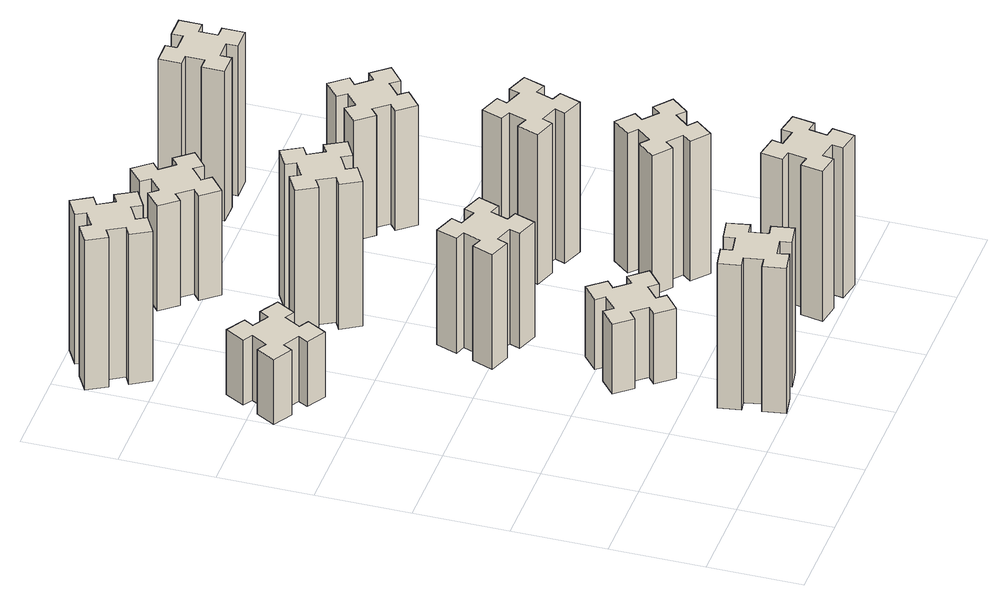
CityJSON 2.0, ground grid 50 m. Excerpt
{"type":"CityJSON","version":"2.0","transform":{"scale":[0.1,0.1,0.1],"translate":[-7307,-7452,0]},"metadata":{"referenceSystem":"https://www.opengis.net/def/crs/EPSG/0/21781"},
"CityObjects":{
"building1":{"type":"Building","attributes":{"class":"1000","function":"1000","usage":"1000","yearOfConstruction":2016,"roofType":"1000","measuredHeight":39,"storeysAboveGround":30,"storeysBelowGround":0},"geometry":[{"type":"Solid","lod":"1","boundaries":[[[[0,1,2,3,4,5,6,7,8,9,10,11,12,13,14,15,16,17,18,19]],[[17,16,20,21]],[[16,15,22,20]],[[15,14,23,22]],[[14,13,24,23]],[[13,12,25,24]],[[12,11,26,25]],[[11,10,27,26]],[[10,9,28,27]],[[9,8,29,28]],[[8,7,30,29]],[[7,6,31,30]],[[6,5,32,31]],[[5,4,33,32]],[[4,3,34,33]],[[3,2,35,34]],[[2,1,36,35]],[[1,0,37,36]],[[0,19,38,37]],[[19,18,39,38]],[[18,17,21,39]],[[24,25,26,27,28,29,30,31,32,33,34,35,36,37,38,39,21,20,22,23]]]]}]},
"building2":{"type":"Building","attributes":{"class":"1000","function":"1000","usage":"1000","yearOfConstruction":2016,"roofType":"1000","measuredHeight":87,"storeysAboveGround":30,"storeysBelowGround":0},"geometry":[{"type":"Solid","lod":"1","boundaries":[[[[40,41,42,43,44,45,46,47,48,49,50,51,52,53,54,55,56,57,58,59]],[[57,56,60,61]],[[56,55,62,60]],[[55,54,63,62]],[[54,53,64,63]],[[53,52,65,64]],[[52,51,66,65]],[[51,50,67,66]],[[50,49,68,67]],[[49,48,69,68]],[[48,47,70,69]],[[47,46,71,70]],[[46,45,72,71]],[[45,44,73,72]],[[44,43,74,73]],[[43,42,75,74]],[[42,41,76,75]],[[41,40,77,76]],[[40,59,78,77]],[[59,58,79,78]],[[58,57,61,79]],[[64,65,66,67,68,69,70,71,72,73,74,75,76,77,78,79,61,60,62,63]]]]}]},
"building3":{"type":"Building","attributes":{"class":"1000","function":"1000","usage":"1000","yearOfConstruction":2016,"roofType":"1000","measuredHeight":90,"storeysAboveGround":30,"storeysBelowGround":0},"geometry":[{"type":"Solid","lod":"1","boundaries":[[[[80,81,82,83,84,85,86,87,88,89,90,91,92,93,94,95,96,97,98,99]],[[97,96,100,101]],[[96,95,102,100]],[[95,94,103,102]],[[94,93,104,103]],[[93,92,105,104]],[[92,91,106,105]],[[91,90,107,106]],[[90,89,108,107]],[[89,88,109,108]],[[88,87,110,109]],[[87,86,111,110]],[[86,85,112,111]],[[85,84,113,112]],[[84,83,114,113]],[[83,82,115,114]],[[82,81,116,115]],[[81,80,117,116]],[[80,99,118,117]],[[99,98,119,118]],[[98,97,101,119]],[[104,105,106,107,108,109,110,111,112,113,114,115,116,117,118,119,101,100,102,103]]]]}]},
"building4":{"type":"Building","attributes":{"class":"1000","function":"1000","usage":"1000","yearOfConstruction":2016,"roofType":"1000","measuredHeight":42,"storeysAboveGround":30,"storeysBelowGround":0},"geometry":[{"type":"Solid","lod":"1","boundaries":[[[[120,121,122,123,124,125,126,127,128,129,130,131,132,133,134,135,136,137,138,139]],[[137,136,140,141]],[[136,135,142,140]],[[135,134,143,142]],[[134,133,144,143]],[[133,132,145,144]],[[132,131,146,145]],[[131,130,147,146]],[[130,129,148,147]],[[129,128,149,148]],[[128,127,150,149]],[[127,126,151,150]],[[126,125,152,151]],[[125,124,153,152]],[[124,123,154,153]],[[123,122,155,154]],[[122,121,156,155]],[[121,120,157,156]],[[120,139,158,157]],[[139,138,159,158]],[[138,137,141,159]],[[144,145,146,147,148,149,150,151,152,153,154,155,156,157,158,159,141,140,142,143]]]]}]},
"building5":{"type":"Building","attributes":{"class":"1000","function":"1000","usage":"1000","yearOfConstruction":2016,"roofType":"1000","measuredHeight":69,"storeysAboveGround":30,"storeysBelowGround":0},"geometry":[{"type":"Solid","lod":"1","boundaries":[[[[160,161,162,163,164,165,166,167,168,169,170,171,172,173,174,175,176,177,178,179]],[[177,176,180,181]],[[176,175,182,180]],[[175,174,183,182]],[[174,173,184,183]],[[173,172,185,184]],[[172,171,186,185]],[[171,170,187,186]],[[170,169,188,187]],[[169,168,189,188]],[[168,167,190,189]],[[167,166,191,190]],[[166,165,192,191]],[[165,164,193,192]],[[164,163,194,193]],[[163,162,195,194]],[[162,161,196,195]],[[161,160,197,196]],[[160,179,198,197]],[[179,178,199,198]],[[178,177,181,199]],[[184,185,186,187,188,189,190,191,192,193,194,195,196,197,198,199,181,180,182,183]]]]}]},
"building6":{"type":"Building","attributes":{"class":"1000","function":"1000","usage":"1000","yearOfConstruction":2016,"roofType":"1000","measuredHeight":87,"storeysAboveGround":30,"storeysBelowGround":0},"geometry":[{"type":"Solid","lod":"1","boundaries":[[[[200,201,202,203,204,205,206,207,208,209,210,211,212,213,214,215,216,217,218,219]],[[217,216,220,221]],[[216,215,222,220]],[[215,214,223,222]],[[214,213,224,223]],[[213,212,225,224]],[[212,211,226,225]],[[211,210,227,226]],[[210,209,228,227]],[[209,208,229,228]],[[208,207,230,229]],[[207,206,231,230]],[[206,205,232,231]],[[205,204,233,232]],[[204,203,234,233]],[[203,202,235,234]],[[202,201,236,235]],[[201,200,237,236]],[[200,219,238,237]],[[219,218,239,238]],[[218,217,221,239]],[[224,225,226,227,228,229,230,231,232,233,234,235,236,237,238,239,221,220,222,223]]]]}]},
"building7":{"type":"Building","attributes":{"class":"1000","function":"1000","usage":"1000","yearOfConstruction":2016,"roofType":"1000","measuredHeight":90,"storeysAboveGround":30,"storeysBelowGround":0},"geometry":[{"type":"Solid","lod":"1","boundaries":[[[[240,241,242,243,244,245,246,247,248,249,250,251,252,253,254,255,256,257,258,259]],[[257,256,260,261]],[[256,255,262,260]],[[255,254,263,262]],[[254,253,264,263]],[[253,252,265,264]],[[252,251,266,265]],[[251,250,267,266]],[[250,249,268,267]],[[249,248,269,268]],[[248,247,270,269]],[[247,246,271,270]],[[246,245,272,271]],[[245,244,273,272]],[[244,243,274,273]],[[243,242,275,274]],[[242,241,276,275]],[[241,240,277,276]],[[240,259,278,277]],[[259,258,279,278]],[[258,257,261,279]],[[264,265,266,267,268,269,270,271,272,273,274,275,276,277,278,279,261,260,262,263]]]]}]},
"building8":{"type":"Building","attributes":{"class":"1000","function":"1000","usage":"1000","yearOfConstruction":2016,"roofType":"1000","measuredHeight":63,"storeysAboveGround":30,"storeysBelowGround":0},"geometry":[{"type":"Solid","lod":"1","boundaries":[[[[280,281,282,283,284,285,286,287,288,289,290,291,292,293,294,295,296,297,298,299]],[[297,296,300,301]],[[296,295,302,300]],[[295,294,303,302]],[[294,293,304,303]],[[293,292,305,304]],[[292,291,306,305]],[[291,290,307,306]],[[290,289,308,307]],[[289,288,309,308]],[[288,287,310,309]],[[287,286,311,310]],[[286,285,312,311]],[[285,284,313,312]],[[284,283,314,313]],[[283,282,315,314]],[[282,281,316,315]],[[281,280,317,316]],[[280,299,318,317]],[[299,298,319,318]],[[298,297,301,319]],[[304,305,306,307,308,309,310,311,312,313,314,315,316,317,318,319,301,300,302,303]]]]}]},
"building9":{"type":"Building","attributes":{"class":"1000","function":"1000","usage":"1000","yearOfConstruction":2016,"roofType":"1000","measuredHeight":84,"storeysAboveGround":30,"storeysBelowGround":0},"geometry":[{"type":"Solid","lod":"1","boundaries":[[[[320,321,322,323,324,325,326,327,328,329,330,331,332,333,334,335,336,337,338,339]],[[337,336,340,341]],[[336,335,342,340]],[[335,334,343,342]],[[334,333,344,343]],[[333,332,345,344]],[[332,331,346,345]],[[331,330,347,346]],[[330,329,348,347]],[[329,328,349,348]],[[328,327,350,349]],[[327,326,351,350]],[[326,325,352,351]],[[325,324,353,352]],[[324,323,354,353]],[[323,322,355,354]],[[322,321,356,355]],[[321,320,357,356]],[[320,339,358,357]],[[339,338,359,358]],[[338,337,341,359]],[[344,345,346,347,348,349,350,351,352,353,354,355,356,357,358,359,341,340,342,343]]]]}]},
"building10":{"type":"Building","attributes":{"class":"1000","function":"1000","usage":"1000","yearOfConstruction":2016,"roofType":"1000","measuredHeight":90,"storeysAboveGround":30,"storeysBelowGround":0},"geometry":[{"type":"Solid","lod":"1","boundaries":[[[[360,361,362,363,364,365,366,367,368,369,370,371,372,373,374,375,376,377,378,379]],[[377,376,380,381]],[[376,375,382,380]],[[375,374,383,382]],[[374,373,384,383]],[[373,372,385,384]],[[372,371,386,385]],[[371,370,387,386]],[[370,369,388,387]],[[369,368,389,388]],[[368,367,390,389]],[[367,366,391,390]],[[366,365,392,391]],[[365,364,393,392]],[[364,363,394,393]],[[363,362,395,394]],[[362,361,396,395]],[[361,360,397,396]],[[360,379,398,397]],[[379,378,399,398]],[[378,377,381,399]],[[384,385,386,387,388,389,390,391,392,393,394,395,396,397,398,399,381,380,382,383]]]]}]},
"building11":{"type":"Building","attributes":{"class":"1000","function":"1000","usage":"1000","yearOfConstruction":2016,"roofType":"1000","measuredHeight":72,"storeysAboveGround":30,"storeysBelowGround":0},"geometry":[{"type":"Solid","lod":"1","boundaries":[[[[400,401,402,403,404,405,406,407,408,409,410,411,412,413,414,415,416,417,418,419]],[[417,416,420,421]],[[416,415,422,420]],[[415,414,423,422]],[[414,413,424,423]],[[413,412,425,424]],[[412,411,426,425]],[[411,410,427,426]],[[410,409,428,427]],[[409,408,429,428]],[[408,407,430,429]],[[407,406,431,430]],[[406,405,432,431]],[[405,404,433,432]],[[404,403,434,433]],[[403,402,435,434]],[[402,401,436,435]],[[401,400,437,436]],[[400,419,438,437]],[[419,418,439,438]],[[418,417,421,439]],[[424,425,426,427,428,429,430,431,432,433,434,435,436,437,438,439,421,420,422,423]]]]}]},
"building12":{"type":"Building","attributes":{"class":"1000","function":"1000","usage":"1000","yearOfConstruction":2016,"roofType":"1000","measuredHeight":90,"storeysAboveGround":30,"storeysBelowGround":0},"geometry":[{"type":"Solid","lod":"1","boundaries":[[[[440,441,442,443,444,445,446,447,448,449,450,451,452,453,454,455,456,457,458,459]],[[457,456,460,461]],[[456,455,462,460]],[[455,454,463,462]],[[454,453,464,463]],[[453,452,465,464]],[[452,451,466,465]],[[451,450,467,466]],[[450,449,468,467]],[[449,448,469,468]],[[448,447,470,469]],[[447,446,471,470]],[[446,445,472,471]],[[445,444,473,472]],[[444,443,474,473]],[[443,442,475,474]],[[442,441,476,475]],[[441,440,477,476]],[[440,459,478,477]],[[459,458,479,478]],[[458,457,461,479]],[[464,465,466,467,468,469,470,471,472,473,474,475,476,477,478,479,461,460,462,463]]]]}]}
},
"vertices":[
[306,2327,0],[356,2414,0],[408,2384,0],[468,2488,0],[364,2548,0],[334,2496,0],[247,2546,0],[277,2598,0],[173,2658,0],[113,2554,0],[165,2524,0],[115,2437,0],[63,2467,0],[3,2363,0],[107,2303,0],[137,2355,0],[224,2305,0],[194,2253,0],[298,2193,0],[358,2297,0],[224,2305,390],[194,2253,390],[137,2355,390],[107,2303,390],[3,2363,390],[63,2467,390],[115,2437,390],[165,2524,390],[113,2554,390],[173,2658,390],[277,2598,390],[247,2546,390],[334,2496,390],[364,2548,390],[468,2488,390],[408,2384,390],[356,2414,390],[306,2327,390],[358,2297,390],[298,2193,390],
[1005,322,0],[907,305,0],[897,364,0],[778,343,0],[799,225,0],[858,235,0],[876,137,0],[817,127,0],[837,8,0],[956,29,0],[945,88,0],[1044,106,0],[1054,47,0],[1172,67,0],[1151,186,0],[1092,175,0],[1075,274,0],[1134,284,0],[1113,402,0],[995,381,0],[1075,274,870],[1134,284,870],[1092,175,870],[1151,186,870],[1172,67,870],[1054,47,870],[1044,106,870],[945,88,870],[956,29,870],[837,8,870],[817,127,870],[876,137,870],[858,235,870],[799,225,870],[778,343,870],[897,364,870],[907,305,870],[1005,322,870],[995,381,870],[1113,402,870],
[224,3386,0],[137,3336,0],[107,3388,0],[3,3328,0],[63,3224,0],[115,3254,0],[165,3167,0],[113,3137,0],[173,3033,0],[277,3093,0],[247,3145,0],[334,3195,0],[364,3143,0],[468,3203,0],[408,3307,0],[356,3277,0],[306,3364,0],[358,3394,0],[298,3498,0],[194,3438,0],[306,3364,900],[358,3394,900],[356,3277,900],[408,3307,900],[468,3203,900],[364,3143,900],[334,3195,900],[247,3145,900],[277,3093,900],[173,3033,900],[113,3137,900],[165,3167,900],[115,3254,900],[63,3224,900],[3,3328,900],[107,3388,900],[137,3336,900],[224,3386,900],[194,3438,900],[298,3498,900],
[943,962,0],[866,897,0],[828,943,0],[736,866,0],[813,774,0],[859,813,0],[923,736,0],[877,698,0],[954,606,0],[1046,683,0],[1008,729,0],[1084,793,0],[1123,747,0],[1215,824,0],[1138,916,0],[1092,878,0],[1027,954,0],[1073,993,0],[996,1085,0],[904,1008,0],[1027,954,420],[1073,993,420],[1092,878,420],[1138,916,420],[1215,824,420],[1123,747,420],[1084,793,420],[1008,729,420],[1046,683,420],[954,606,420],[877,698,420],[923,736,420],[859,813,420],[813,774,420],[736,866,420],[828,943,420],[866,897,420],[943,962,420],[904,1008,420],[996,1085,420],
[1062,1501,0],[1096,1595,0],[1152,1574,0],[1193,1687,0],[1080,1728,0],[1060,1672,0],[966,1706,0],[987,1762,0],[874,1803,0],[833,1690,0],[889,1670,0],[855,1576,0],[799,1597,0],[757,1484,0],[870,1443,0],[891,1499,0],[985,1465,0],[964,1409,0],[1077,1367,0],[1118,1480,0],[985,1465,690],[964,1409,690],[891,1499,690],[870,1443,690],[757,1484,690],[799,1597,690],[855,1576,690],[889,1670,690],[833,1690,690],[874,1803,690],[987,1762,690],[966,1706,690],[1060,1672,690],[1080,1728,690],[1193,1687,690],[1152,1574,690],[1096,1595,690],[1062,1501,690],[1118,1480,690],[1077,1367,690],
[987,2305,0],[1074,2355,0],[1104,2303,0],[1208,2363,0],[1148,2467,0],[1096,2437,0],[1046,2524,0],[1098,2554,0],[1038,2658,0],[934,2598,0],[964,2546,0],[877,2496,0],[847,2548,0],[743,2488,0],[803,2384,0],[855,2414,0],[905,2327,0],[853,2297,0],[913,2193,0],[1017,2253,0],[905,2327,870],[853,2297,870],[855,2414,870],[803,2384,870],[743,2488,870],[847,2548,870],[877,2496,870],[964,2546,870],[934,2598,870],[1038,2658,870],[1098,2554,870],[1046,2524,870],[1096,2437,870],[1148,2467,870],[1208,2363,870],[1104,2303,870],[1074,2355,870],[987,2305,870],[1017,2253,870],[913,2193,870],
[1884,305,0],[1785,322,0],[1796,381,0],[1677,402,0],[1657,284,0],[1716,274,0],[1698,175,0],[1639,186,0],[1618,67,0],[1737,47,0],[1747,106,0],[1845,88,0],[1835,29,0],[1953,8,0],[1974,127,0],[1915,137,0],[1932,235,0],[1991,225,0],[2012,343,0],[1894,364,0],[1932,235,900],[1991,225,900],[1915,137,900],[1974,127,900],[1953,8,900],[1835,29,900],[1845,88,900],[1747,106,900],[1737,47,900],[1618,67,900],[1639,186,900],[1698,175,900],[1716,274,900],[1657,284,900],[1677,402,900],[1796,381,900],[1785,322,900],[1884,305,900],[1894,364,900],[2012,343,900],
[1092,3198,0],[1027,3274,0],[1073,3313,0],[996,3405,0],[904,3328,0],[943,3282,0],[866,3217,0],[828,3263,0],[736,3186,0],[813,3094,0],[859,3133,0],[923,3056,0],[877,3018,0],[954,2926,0],[1046,3003,0],[1008,3049,0],[1084,3113,0],[1123,3067,0],[1215,3144,0],[1138,3236,0],[1084,3113,630],[1123,3067,630],[1008,3049,630],[1046,3003,630],[954,2926,630],[877,3018,630],[923,3056,630],[859,3133,630],[813,3094,630],[736,3186,630],[828,3263,630],[866,3217,630],[943,3282,630],[904,3328,630],[996,3405,630],[1073,3313,630],[1027,3274,630],[1092,3198,630],[1138,3236,630],[1215,3144,630],
[1867,836,0],[1932,913,0],[1978,874,0],[2055,966,0],[1963,1043,0],[1924,997,0],[1848,1062,0],[1886,1108,0],[1794,1185,0],[1717,1093,0],[1763,1054,0],[1699,978,0],[1653,1016,0],[1576,924,0],[1668,847,0],[1706,893,0],[1783,829,0],[1744,783,0],[1836,706,0],[1913,798,0],[1783,829,840],[1744,783,840],[1706,893,840],[1668,847,840],[1576,924,840],[1653,1016,840],[1699,978,840],[1763,1054,840],[1717,1093,840],[1794,1185,840],[1886,1108,840],[1848,1062,840],[1924,997,840],[1963,1043,840],[2055,966,840],[1978,874,840],[1932,913,840],[1867,836,840],[1913,798,840],[1836,706,840],
[1800,1672,0],[1706,1706,0],[1727,1762,0],[1614,1803,0],[1573,1690,0],[1629,1670,0],[1595,1576,0],[1539,1597,0],[1497,1484,0],[1610,1443,0],[1631,1499,0],[1725,1465,0],[1704,1409,0],[1817,1367,0],[1858,1480,0],[1802,1501,0],[1836,1595,0],[1892,1574,0],[1933,1687,0],[1820,1728,0],[1836,1595,900],[1892,1574,900],[1802,1501,900],[1858,1480,900],[1817,1367,900],[1704,1409,900],[1725,1465,900],[1631,1499,900],[1610,1443,900],[1497,1484,900],[1539,1597,900],[1595,1576,900],[1629,1670,900],[1573,1690,900],[1614,1803,900],[1727,1762,900],[1706,1706,900],[1800,1672,900],[1820,1728,900],[1933,1687,900],
[1699,2393,0],[1763,2316,0],[1717,2278,0],[1794,2186,0],[1886,2263,0],[1848,2309,0],[1924,2373,0],[1963,2327,0],[2055,2404,0],[1978,2496,0],[1932,2458,0],[1867,2534,0],[1913,2573,0],[1836,2665,0],[1744,2588,0],[1783,2542,0],[1706,2477,0],[1668,2523,0],[1576,2446,0],[1653,2354,0],[1706,2477,720],[1668,2523,720],[1783,2542,720],[1744,2588,720],[1836,2665,720],[1913,2573,720],[1867,2534,720],[1932,2458,720],[1978,2496,720],[2055,2404,720],[1963,2327,720],[1924,2373,720],[1848,2309,720],[1886,2263,720],[1794,2186,720],[1717,2278,720],[1763,2316,720],[1699,2393,720],[1653,2354,720],[1576,2446,720],
[1665,3155,0],[1765,3155,0],[1765,3095,0],[1885,3095,0],[1885,3215,0],[1825,3215,0],[1825,3315,0],[1885,3315,0],[1885,3435,0],[1765,3435,0],[1765,3375,0],[1665,3375,0],[1665,3435,0],[1545,3435,0],[1545,3315,0],[1605,3315,0],[1605,3215,0],[1545,3215,0],[1545,3095,0],[1665,3095,0],[1605,3215,900],[1545,3215,900],[1605,3315,900],[1545,3315,900],[1545,3435,900],[1665,3435,900],[1665,3375,900],[1765,3375,900],[1765,3435,900],[1885,3435,900],[1885,3315,900],[1825,3315,900],[1825,3215,900],[1885,3215,900],[1885,3095,900],[1765,3095,900],[1765,3155,900],[1665,3155,900],[1665,3095,900],[1545,3095,900]
]}
